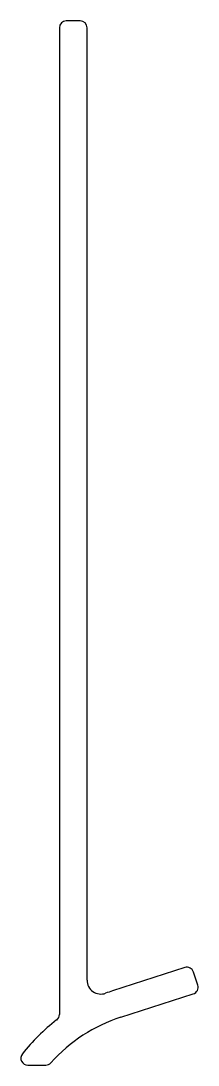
# Model space of a CAD drawing. Extents: x 2.8 to 15.6, y 3.5 to 79.
import ezdxf

# ---------------------------------------------------------------- set-up
doc = ezdxf.new("R2010")
doc.units = 0
doc.layers.get('0').update_dxf_attribs({"linetype": 'CONTINUOUS'})

msp = doc.modelspace()

# ---------------------------------------------------------------- linework, layer by layer
for p, q in [((5.604, 78.544), (5.604, 7.187)), ((7.104, 79.044), (6.104, 79.044)), ((7.604, 9.664), (7.604, 78.544)), ((14.678, 10.58), (9.443, 8.895)), ((15.614, 9.305), (15.307, 10.257)), ((10.056, 6.991), (15.291, 8.676)), ((3.318, 3.526), (4.619, 3.526))]:
    msp.add_line(p, q)
for centre, radius, start, end in [((6.104, 78.544), 0.5, 90, 180), ((7.104, 78.544), 0.5, 0, 90), ((14.831, 10.104), 0.5, 17.84222, 107.84222), ((8.604, 9.664), 1, 180, 290.06722), ((15.138, 9.152), 0.5, 287.84222, 17.84222), ((13.579, -3.956), 13.5, 107.84223, 110.06722), ((13.579, -3.956), 11.5, 107.84223, 138.30292), ((5.104, 7.187), 0.5, 307.25595, 0), ((13.579, -3.956), 13.5, 127.25595, 142.11899), ((3.318, 4.026), 0.5, 142.11899, 270), ((4.619, 4.026), 0.5, 270, 318.30292)]:
    msp.add_arc(centre, radius, start, end)

doc.saveas('drawing.dxf')
